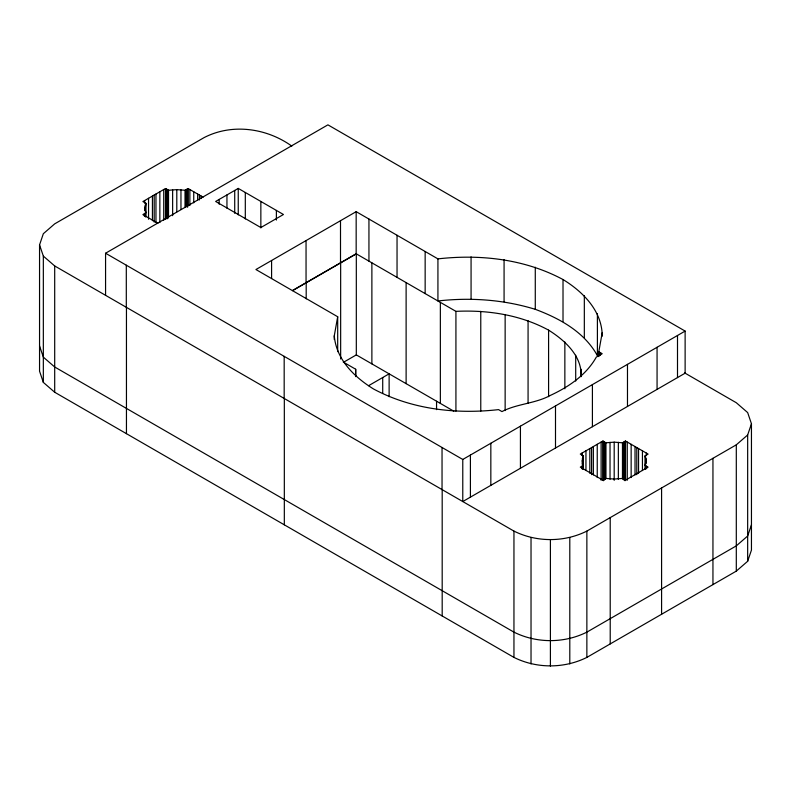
<?xml version="1.0" encoding="UTF-8"?>
<svg xmlns="http://www.w3.org/2000/svg" width="791" height="791" viewBox="0 0 791 791"><rect width="100%" height="100%" fill="white"/><g stroke="black" fill="none" stroke-linecap="round" stroke-linejoin="round"><path stroke-width="1.19" d="M355.683 376.407L355.683 369.229L343.235 362.041M581.108 376.457C582.097 355.831 564.655 340.209 548.588 330.134C520.349 314.798 487.74 309.845 455.923 311.357L356.168 253.763L292.472 290.534M144.842 210.544L145.93 203.307L142.894 201.557L165.497 188.515L168.523 190.255L176.798 189.632L185.074 190.265L188.1 188.515L203.109 197.177M582.235 464.307L582.512 458.207L583.323 455.834L580.287 454.083L602.89 441.042L605.916 442.792L614.192 442.159L622.468 442.792L625.493 441.042L648.096 454.083L645.07 455.834L645.07 469.389M645.07 455.834L646.148 460.609L645.07 465.385L648.086 467.135L625.493 480.177L622.468 478.436L614.192 479.059L605.926 478.436L602.9 480.177L580.297 467.135L583.323 465.385L582.235 460.609M334.267 339.487L334.267 335.878L337.688 316.746L255.928 269.533L356.168 211.662L437.927 258.875C480.483 254.059 524.878 259.092 563.014 279.53C583.185 291.899 602.188 311.051 602.228 336.224M598.797 356.563L598.797 351.748L602.228 332.615M684.591 372.877L736.302 402.728L747.663 412.586L751.45 423.778L751.45 550.081L747.663 561.264L736.302 571.122L586.863 657.4C564.201 668.702 536.614 668.702 513.952 657.4L54.698 392.247L43.337 382.399L39.55 371.206L39.55 244.903L43.337 233.711L54.698 223.853L204.127 137.585C232.149 123.119 266.616 128.063 291.82 146.108M747.663 561.264L747.663 434.971L751.45 423.778M751.45 524.819L747.663 536.011L736.302 545.869L586.863 632.138C564.201 643.449 536.614 643.449 513.952 632.138L54.698 366.994L43.337 357.137L39.55 345.944M39.55 244.903L43.337 256.096L54.698 265.954L513.952 531.097C536.614 542.408 564.201 542.408 586.863 531.097L736.302 444.829L747.663 434.971M105.569 253.229L327.919 124.849L685.125 331.083L685.125 373.184L462.775 501.553L462.775 459.462L105.569 253.229L105.569 295.32M238.249 188.406L215.646 201.458L260.852 227.551L283.445 214.499L238.249 188.406L238.249 214.875M292.621 290.623L356.316 253.852L356.316 354.892L453.846 411.201M343.788 362.12L356.316 354.892M368.616 385.672L389.123 373.827L389.123 396.687M462.775 459.462L685.125 331.083M597.403 313.552L597.403 355.653C584.312 331.933 559.85 318.496 535.28 309.321C503.778 299.641 470.605 297.258 437.927 300.966L437.927 258.875M598.797 351.748L602.198 353.715L596.285 357.127C586.299 374.993 568.68 386.908 550.506 395.342C535.289 403.677 517.017 403.677 501.959 411.587L498.557 409.619C456.002 414.435 411.607 409.402 373.471 388.954C354.22 376.991 336.383 359.658 334.267 335.878M157.913 223.27L142.904 214.608L145.93 212.858L144.842 208.082M736.302 444.829L736.302 571.122M712.948 458.305L712.948 584.608M677.501 335.493L677.501 377.594M661.583 487.968L661.583 614.261M657.064 347.289L657.064 389.39M646.573 466.265L646.573 468.727M646.326 453.065L646.326 455.527M646.148 460.609L646.148 463.071M645.881 458.207L645.881 463.13M645.535 455.567L645.535 469.36M642.44 450.821L642.44 470.536M638.555 448.576L638.555 473.226M636.795 447.558L636.795 474.669M635.025 446.539L635.025 474.877M631.149 444.295L631.149 477.566M627.481 364.364L627.481 406.465M627.263 442.06L627.263 480.256M625.493 441.042L625.493 480.463M625.028 441.309L625.028 480.74M623.98 441.912L623.98 480.107M622.942 442.515L622.942 479.484M622.468 442.792L622.468 478.525M618.354 442.317L618.354 479.287M614.192 442.159L614.192 480.355M610.217 517.621L610.217 643.923M610.029 442.317L610.029 479.277M605.916 442.792L605.916 478.525M605.441 442.515L605.441 479.484M604.403 441.912L604.403 480.107M603.365 441.309L603.365 480.74M602.89 441.042L602.89 480.463M601.12 442.06L601.12 480.256M600.498 352.727L600.498 355.139M599.331 352.054L599.331 355.663M597.245 444.295L597.245 477.566M593.359 446.539L593.359 474.877M592.41 384.624L592.41 426.715M591.599 447.558L591.599 474.669M589.829 448.576L589.829 473.226M586.863 531.097L586.863 657.4M585.943 450.821L585.943 470.536M584.331 295.537L584.331 337.638M583.323 455.834L583.323 469.389M582.848 455.557L582.848 469.36M582.512 458.207L582.512 464.366M582.057 453.065L582.057 455.527M581.81 466.265L581.81 468.727M581.118 369.288L581.118 376.674M575.7 355.218L575.7 381.094M569.797 537.662L569.797 663.956M564.853 341.979L564.853 388.796M563.014 279.53L563.014 321.63M555.5 405.931L555.5 448.022M550.407 539.848L550.407 666.151M548.588 330.134L548.588 396.667M535.28 267.22L535.28 309.321M531.028 537.662L531.028 663.956M528.072 320.741L528.072 403.291M520.429 426.181L520.429 468.272M513.952 531.097L513.952 657.4M505.142 314.482L505.142 410.588M504.075 259.675L504.075 301.776M490.835 443.257L490.835 485.358M480.77 311.347L480.77 411.162M471.07 256.897L471.07 298.988M470.408 455.052L470.408 497.153M455.923 311.357L455.923 411.162M442.189 489.669L442.189 615.971M442.04 447.488L442.04 489.589M440.36 302.37L440.36 403.41M436.553 401.215L436.553 409.639M425.153 251.498L425.153 293.59M406.119 282.605L406.119 383.645M397.042 235.273L397.042 277.364M382.715 377.525L382.715 393.167M371.879 262.839L371.879 363.88M368.942 219.038L368.942 261.139M356.168 211.662L356.168 253.763M355.683 369.229L355.683 376.625M340.654 262.899L340.654 359.005M340.506 220.709L340.506 262.81M337.688 316.746L337.688 351.629M306.196 282.792L306.196 298.81M306.048 240.602L306.048 282.703M284.325 398.526L284.325 524.828M284.177 356.345L284.177 398.437M276.385 210.426L276.385 220.046M271.59 260.496L271.59 278.541M260.852 201.458L260.852 227.917M245.309 192.49L245.309 218.949M234.719 190.453L234.719 213.303M226.948 194.932L226.948 208.162M219.186 199.421L219.186 204.226M201.161 196.049L201.161 198.511M199.401 195.031L199.401 199.955M197.631 194.013L197.631 200.172M193.746 191.768L193.746 202.862M189.87 189.533L189.87 205.551M188.1 188.515L188.1 205.759M187.625 188.782L187.625 207.262M186.587 189.385L186.587 206.639M185.549 189.988L185.549 207.242M185.074 190.265L185.074 207.509M180.961 189.791L180.961 209.506M176.798 189.632L176.798 211.81M172.636 189.791L172.636 215.666M168.523 190.255L168.523 217.367M168.048 189.988L168.048 218.326M167.01 189.385L167.01 218.959M165.972 188.782L165.972 218.356M165.497 188.515L165.497 219.315M163.727 189.533L163.727 220.333M159.851 191.768L159.851 222.578M155.965 194.013L155.965 222.35M154.196 195.031L154.196 222.142M152.436 196.049L152.436 220.699M148.55 198.294L148.55 219.245M145.93 203.307L145.93 216.863M145.455 203.03L145.455 216.833M145.109 205.68L145.109 210.604M144.664 200.538L144.664 203M144.417 213.728L144.417 216.2M126.451 307.383L126.451 433.676M126.303 265.193L126.303 307.294M54.698 265.954L54.698 392.247M43.337 256.096L43.337 382.399"/></g></svg>
